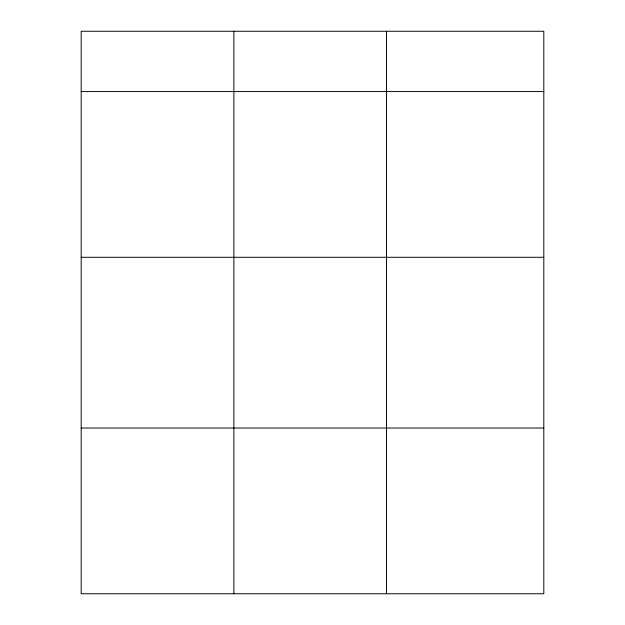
<?xml version="1.0" encoding="UTF-8"?>
<svg xmlns="http://www.w3.org/2000/svg" width="625" height="625" viewBox="0 0 625 625"><rect width="100%" height="100%" fill="white"/><g stroke="black" fill="none" stroke-linecap="round" stroke-linejoin="round"><path stroke-width="0.94" d="M543.805 91.57L543.805 593.75L81.195 593.75L81.195 31.25L543.805 31.25L543.805 91.57L81.195 91.57M81.195 257.289L543.805 257.289M81.195 428.031L543.805 428.031M386.516 31.25L386.516 593.75M233.859 31.25L233.859 593.75"/></g></svg>
